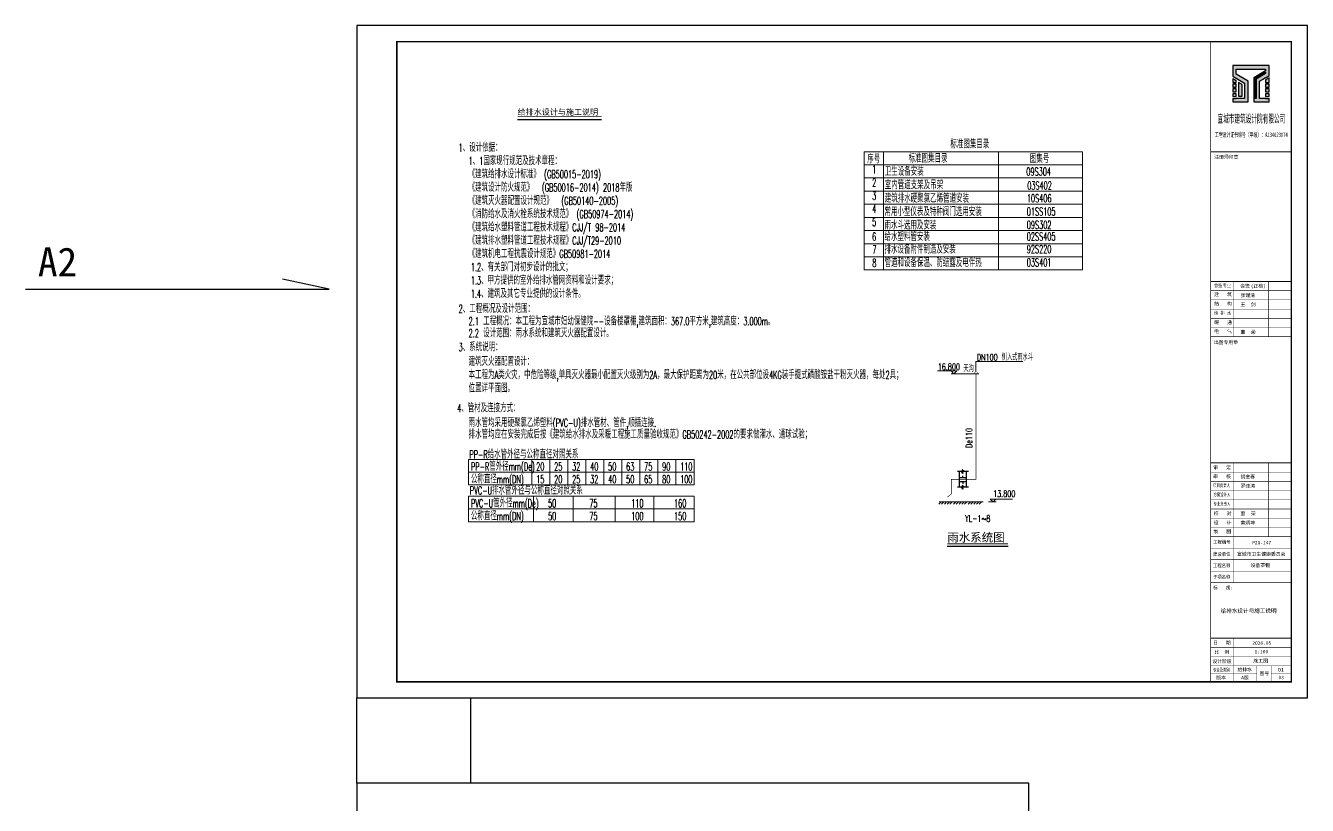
# Model space of a CAD drawing. Extents: x 649988 to 730093, y 322479 to 493926.
# Drawn here: x 649988 to 730093, y 445215 to 493926 of the extents above; entities that cross this region are included whole.
import ezdxf
from ezdxf.enums import TextEntityAlignment as Align

# ---------------------------------------------------------------- set-up
doc = ezdxf.new("R2010")
doc.units = 0
doc.header["$LTSCALE"] = 1000
doc.linetypes.add('CENTER2', pattern=[1.125, 0.75, -0.125, 0.125, -0.125])
doc.linetypes.add('PHANTOM2', pattern=[1.25, 0.625, -0.125, 0.125, -0.125, 0.125, -0.125])
doc.layers.get('0').update_dxf_attribs({"color": 253, "linetype": 'CONTINUOUS'})
for name, color, linetype in [('DIM_SYMB', 253, 'CONTINUOUS'), ('PIPE-雨水', 4, 'CENTER2'), ('PUB_TEXT', 253, 'CONTINUOUS'), ('TK(图框线)', 143, 'CONTINUOUS'), ('说明', 3, 'CONTINUOUS'), ('边框线', 3, 'CONTINUOUS')]:
    doc.layers.add(name, color=color, linetype=linetype)
doc.layers.add('TT', color=4, linetype='CONTINUOUS', lineweight=15)
doc.layers.add('细线', color=253, linetype='CONTINUOUS', lineweight=13)
doc.styles.add('HT', font='simhei.ttf')
doc.styles.add('HZ', font='rs.shx', dxfattribs={"width": 0.8, "bigfont": 'hztxt.shx'})
doc.styles.add('K-HZ', font='txt.shx', dxfattribs={"width": 0.8, "height": 350, "bigfont": 'hztxt.shx'})
doc.styles.add('黑体', font='simhei.ttf')

# ---------------------------------------------------------------- blocks, each defined once
blk = doc.blocks.new('23wca1')
at = {"layer": 'TK(图框线)'}
h = blk.add_hatch(color=1, dxfattribs=at)
h.paths.add_polyline_path([(1517, 32430), (-752, 32430), (-752, 31764), (-15, 31338), (-15, 30383), (-531, 30383), (-752, 30383), (-752, 30162), (206, 30162), (206, 31466), (-531, 31891), (-531, 32209), (1295, 32209), (1295, 32099), (558, 31673), (558, 30162), (1517, 30162), (1517, 30383), (1295, 30383), (927, 30383), (927, 31460), (1517, 31801)])
h.paths.add_polyline_path([(1295, 31928), (706, 31588), (706, 30383), (632, 30383), (632, 31630), (1295, 32013)], flags=16)
h = blk.add_hatch(color=1, dxfattribs=at)
h.paths.add_polyline_path([(1517, 31673), (1295, 31545), (1295, 31378), (1517, 31378)])
h.paths.add_polyline_path([(1295, 31267), (1295, 31083), (1517, 31083), (1517, 31267)])
h.paths.add_polyline_path([(1295, 30973), (1295, 30788), (1517, 30788), (1517, 30973)])
h.paths.add_polyline_path([(1517, 30493), (1517, 30678), (1295, 30678), (1295, 30493)])
h.paths.add_polyline_path([(-162, 31253), (-384, 31381), (-384, 30530), (-162, 30530)])
h.paths.add_polyline_path([(-752, 31636), (-752, 31378), (-531, 31378), (-531, 31508)])
h.paths.add_polyline_path([(-752, 31267), (-752, 31083), (-531, 31083), (-531, 31267)])
h.paths.add_polyline_path([(-531, 30788), (-531, 30973), (-752, 30973), (-752, 30788)])
h.paths.add_polyline_path([(-531, 30678), (-752, 30678), (-752, 30493), (-531, 30493)])
for points, const_width in [([(-2126, -6072), (-2126, 33928)], 50.4), ([(-2126, 27044), (2914, 27044)], 50.4), ([(-2126, 18948), (2914, 18948)], 50.4), ([(-686, 18948), (-686, 15492)], 25.2), ([(1474, 18948), (1474, 15492)], 25.2), ([(2914, 18372), (-2126, 18372)], 25.2), ([(2914, 17796), (-2126, 17796)], 25.2), ([(2914, 17220), (-2126, 17220)], 25.2), ([(2914, 16644), (-2126, 16644)], 25.2), ([(2914, 16068), (-2126, 16068)], 25.2), ([(2914, 15492), (-2126, 15492)], 36), ([(-2126, 7612), (2914, 7612)], 50.4), ([(-686, 124), (-686, 7612)], 25.2), ([(1474, 3003), (1474, 7612)], 25.2), ([(-2126, 7036), (2914, 7036)], 25.2), ([(-2126, 6460), (2914, 6460)], 25.2), ([(-2126, 5884), (2914, 5884)], 25.2), ([(-2126, 5308), (2914, 5308)], 25.2), ([(-2126, 4732), (2914, 4732)], 25.2), ([(-2126, 4156), (2914, 4156)], 25.2), ([(-2126, 3580), (2914, 3580)], 25.2), ([(-2126, 3580), (2914, 3580)], 25.2), ([(-2126, 3004), (2914, 3004)], 50.4), ([(-2126, 2284), (2914, 2284)], 25.2), ([(-2126, 1564), (2914, 1564)], 25.2), ([(-2126, 844), (2914, 844)], 25.2), ([(-2126, 124), (2914, 124)], 50.4), ([(-2126, -3336), (2914, -3336)], 50.4), ([(-2126, -3912), (2914, -3912)], 25.2), ([(-686, -5064), (-686, -3336)], 25.2), ([(-2126, -4488), (2914, -4488)], 25.2), ([(-2126, -5064), (2914, -5064)], 25.2), ([(-2126, -5064), (2914, -5064)], 25.2), ([(-2126, -5568), (754, -5568)], 25.2), ([(-686, -6072), (-686, -5064)], 25.2), ([(754, -6072), (754, -5064)], 25.2), ([(1654, -6072), (1654, -5064)], 25.2), ([(1654, -5568), (2914, -5568)], 25.2)]:
    blk.add_lwpolyline(points, dxfattribs=dict(at, const_width=const_width))
for points in [[(927, 30383), (927, 31460), (1517, 31801), (1517, 32430), (-752, 32430), (-752, 31764), (-15, 31338), (-15, 30383), (-531, 30383)], [(-752, 30383), (-752, 30162), (206, 30162), (206, 31466), (-531, 31891), (-531, 32209), (1295, 32209), (1295, 32099), (558, 31673), (558, 30162), (1517, 30162), (1517, 30383)], [(-752, 31636), (-752, 31378), (-531, 31378), (-531, 31508)], [(-752, 31636), (-531, 31508)], [(1295, 32013), (632, 31630), (632, 30383)], [(1295, 31928), (706, 31588), (706, 30383)], [(1517, 31801), (1106, 31564)], [(1295, 32013), (1295, 31928)], [(1295, 31545), (1295, 31378), (1517, 31378), (1517, 31673)], [(1517, 31673), (1295, 31545)], [(-752, 30383), (-531, 30383)], [(706, 30383), (632, 30383)], [(1295, 30383), (927, 30383)], [(1295, 30383), (1517, 30383)]]:
    blk.add_lwpolyline(points, dxfattribs=at)
for points in [[(-752, 31267), (-752, 31083), (-531, 31083), (-531, 31267)], [(-162, 31253), (-384, 31381), (-384, 30530), (-162, 30530)], [(1295, 31267), (1295, 31083), (1517, 31083), (1517, 31267)], [(-752, 30973), (-752, 30788), (-531, 30788), (-531, 30973)], [(-752, 30678), (-752, 30493), (-531, 30493), (-531, 30678)], [(1295, 30973), (1295, 30788), (1517, 30788), (1517, 30973)], [(1295, 30678), (1295, 30493), (1517, 30493), (1517, 30678)]]:
    blk.add_lwpolyline(points, close=True, dxfattribs=at)
at = {"layer": 'TK(图框线)', "style": 'HT', "width": 0.5}
blk.add_text('宣城市建筑设计院有限公司', height=504, dxfattribs=at).set_placement((416, 28867), align=Align.CENTER)
at = {"layer": 'TK(图框线)', "style": 'HT'}
for s, height, width, p in [('工程设计证书编号（甲级）：A134023074', 288, 0.6, (-1869, 27969)), ('会签', 216, 0.85, (-1914, 18591)), ('专业', 216, 0.85, (-1380, 18585)), ('给 排 水', 216, 0.85, (-1918, 16870)), ('项目负责人', 216, 0.7, (-1975, 6100)), ('方案设计人', 216, 0.7, (-1956, 5522)), ('专业负责人', 216, 0.7, (-1957, 4941)), ('工程编号', 216, 0.9, (-1976, 2561)), ('建设单位', 216, 0.9, (-1981, 1802)), ('工程名称', 216, 0.9, (-1986, 1092)), ('子项名称', 216, 0.9, (-1986, 379)), ('标   题:', 216, 0.95, (-1981, -291)), ('专业及类别', 216, 0.7, (-1987, -5426))]:
    blk.add_text(s, height=height, dxfattribs=dict(at, width=width)).set_placement(p)
for s, p in [('注册师印章', (-1907, 26620)), ('会签', (-281, 18563)), ('(正楷)', (382, 18556)), ('建   筑', (-1914, 18024)), ('结   构', (-1911, 17458)), ('王  剑', (-262, 17400)), ('张瑞清', (-262, 17976)), ('暖   通', (-1905, 16282)), ('出图专用章', (-1931, 15037)), ('电   气', (-1912, 15724)), ('董  荣', (-262, 15672)), ('审   定', (-1967, 7210)), ('审   核', (-1976, 6659)), ('胡金春', (-262, 6640)), ('罗绎涛', (-262, 6064)), ('校   对', (-1934, 4349)), ('设   计', (-1938, 3771)), ('董  荣', (-262, 4336)), ('黄炳坤', (-262, 3760)), ('制   图', (-1954, 3218)), ('P20-147', (466, 2518)), ('宣城市卫生健康委员会', (-481, 1809)), ('设备罩棚', (363, 1110)), ('日   期', (-1984, -3728)), ('2020.05', (475, -3751)), ('设计阶段', (-2024, -4889)), ('比  例', (-1903, -4311)), ('施工图', (541, -4857)), ('1:100', (619, -4283)), ('给排水', (-456, -5408)), ('图号', (920, -5644)), ('版本 ', (-1778, -5911)), ('A版', (-222, -5912))]:
    blk.add_text(s, height=216, dxfattribs=at).set_placement(p)
blk.add_text('03', height=216, dxfattribs=at).set_placement((2278, -5902), align=Align.CENTER)
blk = doc.blocks.new('$ATTACHMENT$00000208')
blk.add_line((-150, 500), (150, 500))
at = {"const_width": 15}
blk.add_lwpolyline([(-99, 500, -1), (101, 500)], format="xyb", dxfattribs=at)
at = {"const_width": 30}
blk.add_lwpolyline([(0, 500), (0, 0)], dxfattribs=at)
at = {"style": 'HZ', "flags": 1}
for tag in ['UNIT', 'WHAT', 'SPEC']:
    blk.add_attdef(tag, (0, 0), '', height=0.001, dxfattribs=at)

msp = doc.modelspace()

# ---------------------------------------------------------------- hatches: boundary and pattern name
at = {"layer": 'PIPE-雨水'}
for points in [[(707832.4, 465577.5), (707832.4, 465595), (707811.4, 465595)], [(709379.5, 465577.5), (709379.5, 465560), (709400.5, 465560)]]:
    msp.add_hatch(color=256, dxfattribs=at).paths.add_polyline_path(points)
at = {"layer": 'PIPE-雨水', "linetype": 'PHANTOM2'}
for points in [[(707832.4, 465577.5), (707811.4, 465577.5), (707811.4, 465595)], [(709379.5, 465577.5), (709400.5, 465577.5), (709400.5, 465560)], [(707832.4, 464659.3), (707853.4, 464659.3), (707853.4, 464653.6)]]:
    msp.add_hatch(color=256, dxfattribs=at).paths.add_polyline_path(points)
at = {"layer": 'PIPE-雨水', "linetype": 'CENTER2'}
msp.add_hatch(color=256, dxfattribs=at).paths.add_polyline_path([(707832.4, 464659.3), (707843.3, 464645.6), (707853.4, 464653.6)])

# ---------------------------------------------------------------- linework, layer by layer
for p, q in [((708920, 466067), (708219.4, 466067)), ((708795.3, 465434.3), (708344.2, 465434.3)), ((708352, 465087.9), (708352, 466067)), ((708795.3, 465673.8), (708363.1, 465673.8)), ((708564.7, 465952.3), (708497.9, 466058.1)), ((708526.9, 466182.9), (708564.7, 465952.3)), ((708612.6, 466087.1), (708526.9, 466182.9)), ((708564.7, 465663.8), (708564.7, 465798.6)), ((708564.7, 465434.3), (708564.7, 465309.6)), ((708797.5, 465087.9), (708797.5, 466067)), ((708920, 465087.9), (708219.4, 465087.9)), ((708564.7, 464973.2), (708497.9, 465079)), ((708526.9, 465203.8), (708564.7, 464973.2)), ((708612.6, 465108), (708526.9, 465203.8))]:
    msp.add_line(p, q)
at = {"color": 4}
msp.add_lwpolyline([(670692.5, 451925.6), (677786.9, 451925.6), (677786.9, 446602.2), (670692.5, 446602.2)], close=True, dxfattribs=at)
at = {"layer": 'DIM_SYMB', "const_width": 70}
msp.add_lwpolyline([(707588.9, 461552.7), (711385.4, 461552.7)], dxfattribs=at)
at = {"layer": 'DIM_SYMB'}
msp.add_lwpolyline([(707588.9, 461412.7), (711385.4, 461412.7)], dxfattribs=at)
at = {"layer": 'PIPE-雨水', "linetype": 'PHANTOM2', "const_width": 42}
for points in [[(709379.5, 471572.5), (709379.5, 465577.5)], [(707832.4, 465577.5), (707832.4, 464659.3)]]:
    msp.add_lwpolyline(points, dxfattribs=at)
at = {"layer": 'PIPE-雨水', "const_width": 35}
msp.add_lwpolyline([(709379.5, 465577.5), (707832.4, 465577.5)], dxfattribs=at)
at = {"layer": 'PIPE-雨水', "linetype": 'CENTER2', "const_width": 35}
msp.add_lwpolyline([(707591.9, 464468.9), (707832.4, 464659.3)], dxfattribs=at)
at = {"layer": 'PUB_TEXT'}
msp.add_lwpolyline([(649987.5, 477466.5), (668958.4, 477466.5), (666045.9, 478095.8)], dxfattribs=at)
at = {"layer": 'TK(图框线)'}
for points in [[(730092.5, 451925.6), (730092.5, 493925.6), (670692.5, 493925.6), (670692.5, 451925.6)], [(670692.5, 446602.2), (670692.5, 387202.2), (712692.5, 387202.2), (712692.5, 446602.2)]]:
    msp.add_lwpolyline(points, close=True, dxfattribs=at)
at = {"layer": 'TK(图框线)', "const_width": 100}
msp.add_lwpolyline([(729092.5, 452925.6), (729092.5, 492925.6), (673192.5, 492925.6), (673192.5, 452925.6)], close=True, dxfattribs=at)
at = {"layer": 'TT'}
for p, q in [((702397.5, 484408.9), (716040.5, 484408.9)), ((702397.5, 483587.8), (716040.5, 483587.8)), ((702397.5, 482766.7), (716040.5, 482766.7)), ((702397.5, 481945.5), (716040.5, 481945.5)), ((702397.5, 481124.4), (716040.5, 481124.4)), ((702397.5, 480303.2), (716040.5, 480303.2)), ((709207.3, 480303.2), (716040.5, 480303.2)), ((702397.5, 479482.1), (716040.5, 479482.1)), ((709381.2, 472292.5), (709381.2, 472943.3)), ((709381.2, 472943.3), (712303.6, 472943.3)), ((708183.2, 472352.5), (706977.9, 472352.5)), ((708003.2, 472172.5), (707823.2, 472352.5)), ((709221.4, 472172.5), (707823.2, 472172.5)), ((708003.2, 472172.5), (708183.2, 472352.5)), ((691761.9, 466826), (677671.6, 466826)), ((677671.6, 465233.5), (677671.6, 466826)), ((691761.9, 465233.5), (691761.9, 466826)), ((677671.6, 465233.5), (691761.9, 465233.5)), ((691761.9, 464529.7), (677671.6, 464529.7)), ((677671.6, 462937.2), (677671.6, 464529.7)), ((691761.9, 462937.2), (691761.9, 464529.7)), ((710168.9, 464172.5), (710651.5, 464172.5)), ((710267.6, 464352.5), (711670.8, 464352.5)), ((710447.6, 464172.5), (710267.6, 464352.5)), ((710447.6, 464172.5), (710627.6, 464352.5)), ((677671.6, 462937.2), (691761.9, 462937.2))]:
    msp.add_line(p, q, dxfattribs=at)
for points in [[(702397.5, 486051.2), (702397.5, 478660.9), (716040.5, 478660.9), (716040.5, 486051.2), (702397.5, 486051.2)], [(703608.5, 486051.2), (703608.5, 478660.9)], [(710786.7, 486051.2), (710786.7, 478660.9)], [(702397.5, 485230.1), (716040.5, 485230.1)], [(702397.5, 485230.1), (716040.5, 485230.1)], [(716040.5, 484408.9), (702397.5, 484408.9)], [(702397.5, 483587.8), (716040.5, 483587.8)], [(716040.5, 482766.7), (702397.5, 482766.7)], [(681630.2, 466826), (681630.2, 465233.5)], [(682754.9, 466826), (682754.9, 465233.5)], [(683879.6, 466826), (683879.6, 465233.5)], [(685004.3, 466826), (685004.3, 465233.5)], [(686129.1, 466826), (686129.1, 465233.5)], [(687253.8, 466826), (687253.8, 465233.5)], [(688378.5, 466826), (688378.5, 465233.5)], [(689503.2, 466826), (689503.2, 465233.5)], [(690627.9, 466826), (690627.9, 465233.5)], [(677671.6, 466029.8), (691761.9, 466029.8)], [(677671.6, 465233.5), (691761.9, 465233.5)], [(681722.3, 464529.7), (681722.3, 462937.2)], [(684207.4, 464529.7), (684207.4, 462937.2)], [(686824.2, 464529.7), (686824.2, 462937.2)], [(689243.6, 464529.7), (689243.6, 462937.2)], [(677671.6, 463733.4), (691761.9, 463733.4)]]:
    msp.add_lwpolyline(points, dxfattribs=at)
at = {"layer": '细线', "color": 4}
for p, q in [((707204.1, 464172.5), (707063.6, 464032)), ((707088.5, 464172.5), (708004.9, 464172.5)), ((707375.4, 464172.5), (707234.9, 464032)), ((707546.7, 464172.5), (707406.2, 464032)), ((707718, 464172.5), (707577.5, 464032)), ((707889.4, 464172.5), (707748.9, 464032)), ((708120.5, 464172.5), (707980, 464032)), ((708004.9, 464172.5), (708921.3, 464172.5)), ((708291.8, 464172.5), (708151.3, 464032)), ((708463.1, 464172.5), (708322.6, 464032)), ((708634.4, 464172.5), (708493.9, 464032)), ((708805.8, 464172.5), (708665.3, 464032)), ((709036.9, 464172.5), (708896.4, 464032)), ((708921.3, 464172.5), (709837.7, 464172.5)), ((709208.2, 464172.5), (709067.7, 464032)), ((709379.5, 464172.5), (709239, 464032)), ((709550.8, 464172.5), (709410.3, 464032)), ((709722.1, 464172.5), (709581.6, 464032))]:
    msp.add_line(p, q, dxfattribs=at)
at = {"layer": '边框线', "color": 4, "const_width": 36}
msp.add_lwpolyline([(680732.3, 488232.4), (685981.2, 488232.4)], dxfattribs=at)
at = {"layer": '边框线', "color": 4}
msp.add_lwpolyline([(680732.3, 488053.8), (685981.2, 488053.8)], dxfattribs=at)

# ---------------------------------------------------------------- block references
msp.add_blockref('23wca1', (726178.5, 458997.9))
at = {"layer": 'TT', "xscale": 1.2, "yscale": 1.2, "zscale": 1.2}
msp.add_blockref('$ATTACHMENT$00000208', (709379.5, 471572.5), dxfattribs=at)

# ---------------------------------------------------------------- texts
at = {"layer": 'DIM_SYMB', "color": 7, "style": '黑体'}
msp.add_text('雨水系统图', height=525.74, dxfattribs=at).set_placement((707588.9, 461688.5))
at = {"layer": 'TK(图框线)', "color": 2, "style": 'HT'}
msp.add_text('给排水设计与施工说明', height=250, dxfattribs=at).set_placement((724669.5, 457247.7))
msp.add_text('01', height=250, dxfattribs=at).set_placement((728444.2, 453560.8), align=Align.CENTER)
at = {"layer": 'TT', "style": 'K-HZ', "width": 0.6}
for s, height, p in [('1、设计依据：', 500, (677050.1, 486051.2)), ('标准图集目录', 500, (707781.8, 486263.2)), ('1、1国家现行规范及技术章程：', 500, (677671.6, 485221.8)), ('序号', 500, (702589, 485329.1)), ('标准图集目录', 500, (705170, 485367.4)), ('图集号', 500, (712747.3, 485351.4)), ('《建筑给排水设计标准》 (GB50015-2019)', 500, (677671.6, 484392.4)), ('1', 500, (702893.6, 484691.9)), ('卫生设备安装', 500, (703681.7, 484553.8)), ('09S304', 500, (712529.7, 484554.4)), ('《建筑设计防火规范》  (GB50016-2014) 2018年版', 500, (677671.6, 483562.9)), ('2', 500, (702893.6, 483870.7)), ('室内管道支架及吊架', 500, (703681.7, 483715.3)), ('03S402', 500, (712581.7, 483683.4)), ('《建筑灭火器配置设计规范》  (GB50140-2005)', 500, (677671.6, 482733.5)), ('3', 500, (702893.6, 483049.6)), ('建筑排水硬聚氯乙烯管道安装 ', 500, (703681.7, 482876.8)), ('10S406', 500, (712559.4, 482889.8)), ('《消防给水及消火栓系统技术规范》 (GB50974-2014)', 500, (677671.6, 481904)), ('4', 500, (702893.6, 482228.4)), ('常用小型仪表及特种阀门选用安装', 500, (703665.2, 482038.2)), ('01SS105', 500, (712555.2, 482062.9)), ('《建筑给水塑料管道工程技术规程》CJJ/T 98-2014', 500, (677671.6, 481074.6)), ('5', 500, (702893.6, 481407.3)), ('雨水斗选用及安装', 500, (703665.2, 481199.7)), ('09S302', 500, (712555.2, 481224.4)), ('《建筑排水塑料管道工程技术规程》CJJ/T29-2010', 500, (677671.6, 480245.2)), ('6', 500, (702893.6, 480493.9)), ('给水塑料管安装', 500, (703665.2, 480478.8)), ('02SS405', 500, (712555.2, 480503.5)), ('《建筑机电工程抗震设计规范》GB50981-2014', 500, (677671.6, 479415.7)), ('7', 500, (702912.4, 479689)), ('排水设备附件制造及安装', 500, (703665.2, 479691.2)), ('92S220', 500, (712555.2, 479715.9)), ('1.2、有关部门对初步设计的批文；', 500, (677810, 478586.3)), ('8', 500, (702902, 478851.6)), ('管道和设备保温、防结露及电伴热', 500, (703665.2, 478856.6)), ('03S401', 500, (712555.2, 478881.2)), ('1.3、甲方提供的室外给排水管网资料和设计要求；', 500, (677810, 477756.8)), ('1.4、建筑及其它专业提供的设计条件。', 500, (677810, 476927.4)), ('2、工程概况及设计范围：', 500, (677050.1, 475986.8)), ('2.1 工程概况：本工程为宣城市妇幼保健院--设备楼罩棚,建筑面积：367.0平方米,建筑高度：3.000m。', 500, (677671.6, 475206.2)), ('2.2 设计范围：雨水系统和建筑灭火器配置设计。', 500, (677671.6, 474458.5)), ('3、系统说明：', 500, (677050.1, 473587.2)), ('DN100 侧入式雨水斗', 400, (709439.7, 473011.4, 0)), ('建筑灭火器配置设计：', 500, (677671.6, 472682.4)), ('16.800', 400, (706995.8, 472412.6)), ('天沟', 400, (708599.9, 472299.8)), ('本工程为A类火灾，中危险等级,单具灭火器最小配置灭火级别为2A，最大保护距离为20米，在公共部位设4KG装手提式磷酸铵盐干粉灭火器，每处2具；', 500, (677671.6, 471853)), ('位置详平面图。', 500, (677671.6, 471023.5)), ('4、管材及连接方式：', 500, (676953.5, 469781.7)), ('雨水管均采用硬聚氯乙烯塑料(PVC-U)排水管材、管件,顺插连接.', 500, (677671.6, 468858.7)), ('排水管均应在安装完成后按《建筑给水排水及采暖工程施工质量验收规范》GB50242-2002的要求做灌水、通球试验；', 500, (677671.6, 468133.2)), ('PP-R给水管外径与公称直径对照关系', 500, (677720.8, 466886.5)), ('PP-R管外径mm(De)', 500, (677816.5, 466129.3)), ('20', 500, (681891.5, 466129.3)), ('25', 500, (683016.2, 466129.3)), ('32', 500, (684141, 466129.3)), ('40', 500, (685265.7, 466129.3)), ('50', 500, (686390.4, 466129.3)), ('63', 500, (687515.1, 466129.3)), ('75', 500, (688639.9, 466129.3)), ('90', 500, (689764.6, 466129.3)), ('110', 500, (690889.3, 466129.3)), ('公称直径mm(DN)', 500, (677816.5, 465333)), ('15', 500, (681891.5, 465333)), ('20', 500, (683016.2, 465333)), ('25', 500, (684141, 465333)), ('32', 500, (685265.7, 465333)), ('40', 500, (686390.4, 465333)), ('50', 500, (687515.1, 465333)), ('65', 500, (688639.9, 465333)), ('80', 500, (689764.6, 465333)), ('100', 500, (690889.3, 465333)), ('PVC-U排水管外径与公称直径对照关系', 500, (677749, 464637.1)), ('13.800', 400, (710454.6, 464479.8)), ('PVC-U管外径mm(De)', 500, (677816.5, 463833)), ('50', 500, (682637.2, 463833)), ('75', 500, (685214.4, 463833)), ('110', 500, (687831.1, 463833)), ('160', 500, (690510.2, 463833)), ('公称直径mm(DN)', 500, (677816.5, 463036.7)), ('50', 500, (682637.2, 463036.7)), ('75', 500, (685214.4, 463036.7)), ('100', 500, (687831.1, 463036.7)), ('150', 500, (690510.2, 463036.7)), ('YL-1~8', 400, (708706.3, 462933.5))]:
    msp.add_text(s, height=height, dxfattribs=at).set_placement(p)
msp.add_text('De110', height=400, rotation=90, dxfattribs=at).set_placement((709145.4, 467538.8))
at = {"layer": '说明', "color": 4, "style": '黑体'}
for s, height, p in [('给排水设计与施工说明', 360, (680732.3, 488348.9)), ('A2', 1800, (650755.7, 478267.6))]:
    msp.add_text(s, height=height, dxfattribs=at).set_placement(p)

doc.saveas('drawing.dxf')
